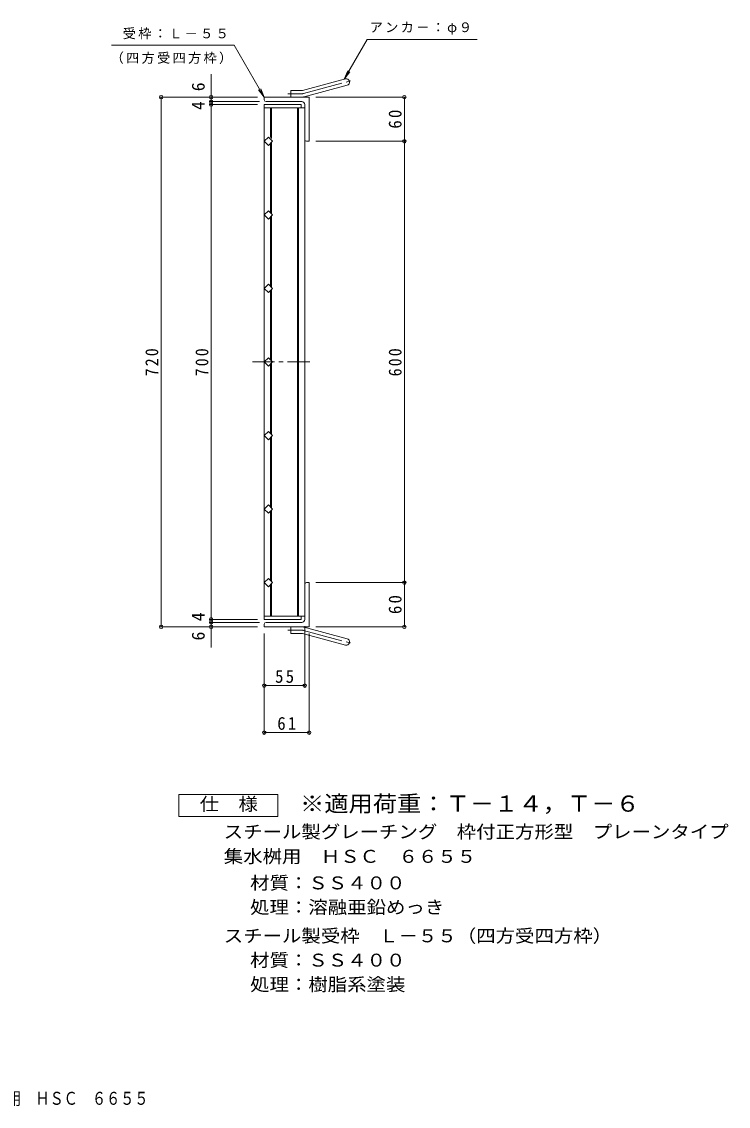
# Model space of a CAD drawing. Units: millimetres at full size, sheet at 1:6; some dimension numbers follow another scale. Extents: x -883 to 1039, y -818 to 773.
# Drawn here: x 78 to 1039, y -818 to 657 of the extents above; entities that cross this region are included whole.
import ezdxf
from ezdxf.enums import TextEntityAlignment as Align

# ---------------------------------------------------------------- set-up
doc = ezdxf.new("R2010")
doc.units = ezdxf.units.MM
doc.header["$LTSCALE"] = 6
doc.header["$PDMODE"] = 32
doc.header["$PDSIZE"] = 4.8
doc.linetypes.add('CHAIN1', pattern=[8, 5, -1, 1, -1])
doc.linetypes.add('CHAIN2', pattern=[12, 9, -1, 1, -1])
for name, color, linetype, lineweight in [('B-1', 2, 'Continuous', 9), ('B-2', 3, 'Continuous', 9), ('B-4', 7, 'Continuous', 9), ('B-5', 7, 'Continuous', 9)]:
    doc.layers.add(name, color=color, linetype=linetype, lineweight=lineweight)
doc.layers.add('F-0_F-0ﾚｲﾔ', color=2, linetype='Continuous')
doc.layers.add('F-5_F-5ﾚｲﾔ', color=3, linetype='Continuous')
doc.styles.add('ＭＳ ゴシック', font='')
doc.styles.get('ＭＳ ゴシック').set_extended_font_data('MS Gothic')

msp = doc.modelspace()

# ---------------------------------------------------------------- linework, layer by layer
at = {"layer": 'B-1'}
for p, q in [((459.982, 563.682), (518.173, 579.274)), ((443.838, 554.375), (443.838, 563.375)), ((457.653, 563.375), (443.838, 563.375)), ((462.312, 554.989), (520.503, 570.581)), ((407.838, 550.875), (407.838, 554.375)), ((468.838, 554.375), (407.838, 554.375)), ((458.838, 548.375), (410.338, 548.375)), ((468.838, 554.375), (468.838, 494.375)), ((462.838, 544.375), (462.838, 496.875)), ((465.338, 494.375), (468.838, 494.375)), ((462.838, -155.625), (462.838, -108.125)), ((465.338, -105.625), (468.838, -105.625)), ((468.838, -165.625), (468.838, -105.625)), ((407.838, -162.125), (407.838, -165.625)), ((458.838, -159.625), (410.338, -159.625)), ((468.838, -165.625), (407.838, -165.625)), ((443.838, -165.625), (443.838, -174.625)), ((457.653, -174.625), (443.838, -174.625)), ((459.982, -174.932), (518.173, -190.524)), ((462.312, -166.238), (520.503, -181.831))]:
    msp.add_line(p, q, dxfattribs=at)
at = {"layer": 'B-1', "linetype": 'CHAIN2'}
for p, q in [((461.147, 559.335), (526.314, 576.797)), ((457.653, 558.875), (440.033, 558.875)), ((457.653, -170.125), (440.033, -170.125)), ((461.147, -170.585), (526.314, -188.046))]:
    msp.add_line(p, q, dxfattribs=at)
at = {"layer": 'B-1'}
for centre, radius, start, end in [((519.338, 574.927), 4.5, 285.00014, 104.99991), ((457.653, 572.375), 9, 270, 285.00002), ((410.338, 550.875), 2.5, 180, 270), ((457.653, 572.375), 18, 270, 285), ((458.838, 544.375), 4, 0, 90), ((465.338, 496.875), 2.5, 180, 270), ((465.338, -108.125), 2.5, 90, 180), ((410.338, -162.125), 2.5, 90, 180), ((458.838, -155.625), 4, 270, 0), ((457.653, -183.625), 18, 75, 90), ((457.653, -183.625), 9, 74.99998, 90), ((519.338, -186.177), 4.5, 255.00009, 74.99986)]:
    msp.add_arc(centre, radius, start, end, dxfattribs=at)
at = {"layer": 'B-1', "linetype": 'CHAIN2'}
for centre, start, end in [((457.653, 572.375), 270, 284.99995), ((457.653, -183.625), 75.00005, 90)]:
    msp.add_arc(centre, 13.5, start, end, dxfattribs=at)
at = {"layer": 'B-2'}
for p, q in [((407.838, 544.375), (457.838, 544.375)), ((407.838, 539.875), (462.838, 539.875)), ((416.338, 539.875), (416.338, 499.689)), ((417.838, 539.875), (417.838, 498.189)), ((452.838, 539.875), (452.838, -151.125)), ((454.338, 539.875), (454.338, 301.875)), ((457.838, 544.375), (457.838, 539.875)), ((462.838, -151.125), (462.838, 539.875)), ((416.338, 491.561), (416.338, 397.189)), ((417.838, 493.062), (417.838, 395.689)), ((416.338, 391.561), (416.338, 297.189)), ((417.838, 393.062), (417.838, 295.689)), ((413.495, 300.032), (419.152, 294.375)), ((454.338, -151.125), (454.338, 301.875)), ((416.338, 291.561), (416.338, 197.189)), ((417.838, 293.062), (417.838, 195.689)), ((413.495, 200.032), (419.152, 194.375)), ((417.838, 193.062), (417.838, 95.689)), ((416.338, 191.561), (416.338, 97.189)), ((416.338, 91.561), (416.338, -2.811)), ((417.838, 93.062), (417.838, -4.311)), ((416.338, -8.439), (416.338, -102.811)), ((417.838, -6.939), (417.838, -104.311)), ((416.338, -108.439), (416.338, -151.125)), ((417.838, -106.939), (417.838, -151.125)), ((407.838, -151.125), (462.838, -151.125)), ((457.838, -155.625), (457.838, -151.125))]:
    msp.add_line(p, q, dxfattribs=at)
at = {"layer": 'B-2', "linetype": 'CHAIN1'}
msp.add_line((391.663, 194.375), (473.416, 194.375), dxfattribs=at)
at = {"layer": 'B-2'}
for points in [[(407.838, 544.375), (407.838, -155.625), (457.838, -155.625)], [(419.152, 294.375), (413.495, 288.718), (407.838, 294.375), (413.495, 300.032)], [(419.152, 194.375), (413.495, 188.718), (407.838, 194.375), (413.495, 200.032)]]:
    msp.add_lwpolyline(points, dxfattribs=at)
for points in [[(419.152, 494.375), (413.495, 488.718), (407.838, 494.375), (413.495, 500.032)], [(419.152, 394.375), (413.495, 388.718), (407.838, 394.375), (413.495, 400.032)], [(419.152, 94.375), (413.495, 88.718), (407.838, 94.375), (413.495, 100.032)], [(419.152, -5.625), (413.495, -11.282), (407.838, -5.625), (413.495, 0.032)], [(419.152, -105.625), (413.495, -111.282), (407.838, -105.625), (413.495, -99.968)]]:
    msp.add_lwpolyline(points, close=True, dxfattribs=at)
at = {"layer": 'B-4'}
for p, q in [((335.676, 585.563), (335.676, 548.375)), ((398.838, 554.375), (265.768, 554.375)), ((267.568, 554.375), (267.568, -165.625)), ((401.338, 548.375), (333.876, 548.375)), ((335.676, 548.375), (335.676, 544.375)), ((477.838, 554.375), (600.178, 554.375)), ((598.378, 554.375), (598.378, 494.375)), ((398.838, 544.375), (333.876, 544.375)), ((335.676, 544.375), (335.676, -155.625)), ((477.838, 494.375), (600.178, 494.375)), ((598.378, 494.375), (598.378, -105.625)), ((477.838, -105.625), (600.178, -105.625)), ((598.378, -105.625), (598.378, -165.625)), ((398.838, -155.625), (333.876, -155.625)), ((401.338, -159.625), (333.876, -159.625)), ((335.676, -155.625), (335.676, -159.625)), ((335.676, -159.625), (335.676, -193.723)), ((398.838, -165.625), (265.768, -165.625)), ((344.676, -165.625), (337.476, -165.625)), ((407.838, -174.625), (407.838, -311.363)), ((462.838, -164.625), (462.838, -247.471)), ((468.838, -174.625), (468.838, -311.363)), ((477.838, -165.625), (600.178, -165.625)), ((407.838, -245.671), (462.838, -245.671)), ((407.838, -309.563), (468.838, -309.563))]:
    msp.add_line(p, q, dxfattribs=at)
at = {"layer": 'B-4', "color": 2}
msp.add_lwpolyline([(291.49, -423.641), (291.49, -393.641), (426.49, -393.641), (426.49, -423.641)], close=True, dxfattribs=at)
at = {"layer": 'B-4'}
for p in [(267.568, 554.375), (335.676, 554.375), (335.676, 548.375), (335.676, 544.375), (598.378, 554.375), (598.378, 494.375), (598.378, -105.625), (335.676, -155.625), (335.676, -159.625), (267.568, -165.625), (335.676, -165.625), (598.378, -165.625), (407.838, -245.671), (462.838, -245.671), (407.838, -309.563), (468.838, -309.563)]:
    msp.add_point(p, dxfattribs=at)
at = {"layer": 'B-5'}
for p, q in [((199.92, 624.975), (367.077, 624.975)), ((407.838, 554.375), (367.077, 624.975)), ((516.588, 578.824), (521.371, 590.373)), ((516.588, 578.824), (524.197, 588.741)), ((407.838, 554.375), (400.228, 564.292)), ((407.838, 554.375), (403.054, 565.924))]:
    msp.add_line(p, q, dxfattribs=at)
msp.add_lwpolyline([(516.588, 578.824), (547.876, 633.016), (697.272, 633.016)], dxfattribs=at)

# ---------------------------------------------------------------- texts
at = {"layer": 'B-4', "color": 2, "style": 'ＭＳ ゴシック'}
for s, p in [('6', (332.076, 562.473)), ('4', (332.076, 536.968)), ('4', (332.076, -158.095)), ('6', (332.076, -184.26))]:
    msp.add_text(s, height=17.6, rotation=90, dxfattribs=at).set_placement(p, align=Align.BOTTOM_LEFT)
at = {"layer": 'B-4', "color": 2, "style": 'ＭＳ ゴシック', "width": 1.1}
for s, p in [('仕\u3000様', (319.989, -420.641)), ('スチール製グレーチング\u3000枠付正方形型\u3000プレーンタイプ', (352.743, -458.393)), ('集水桝用\u3000ＨＳＣ\u3000６６５５', (352.743, -491.837)), ('材質：ＳＳ４００', (388.57, -527.907)), ('処理：溶融亜鉛めっき', (388.57, -560.907)), ('スチール製受枠\u3000Ｌ－５５（四方受四方枠）', (352.744, -599.907)), ('材質：ＳＳ４００', (388.57, -632.907)), ('処理：樹脂系塗装', (388.57, -665.907))]:
    msp.add_text(s, height=17.6, dxfattribs=at).set_placement(p, align=Align.BOTTOM_LEFT)
at = {"layer": 'B-4', "color": 2, "char_height": 17.6, "attachment_point": 7, "rotation": 90, "style": 'ＭＳ ゴシック'}
for s, insert in [('\\T1.27;\\W0.95;60', (594.778, 511.625)), ('\\T1.27;\\W0.9;720', (263.968, 174.875)), ('\\T1.27;\\W0.9;700', (332.076, 174.875)), ('\\T1.27;\\W0.9;600', (594.778, 174.875)), ('\\T1.27;\\W0.95;60', (594.778, -148.375))]:
    msp.add_mtext(s, dxfattribs=dict(at, insert=insert))
at = {"layer": 'B-4', "color": 2, "char_height": 17.6, "attachment_point": 7, "style": 'ＭＳ ゴシック'}
for s, insert in [('\\T1.27;\\W0.95;55', (422.588, -242.071)), ('\\T1.27;\\W0.95;61', (425.588, -305.963))]:
    msp.add_mtext(s, dxfattribs=dict(at, insert=insert))
at = {"layer": 'B-5', "char_height": 13.2, "attachment_point": 7, "style": 'ＭＳ ゴシック'}
for s, insert in [('\\T1.17;受枠：Ｌ－５５', (215.303, 633.016)), ('\\T1.17;アンカ－：φ９', (551.16, 639.258)), ('\\T1.17;（四方受四方枠）', (198.84, 599.466))]:
    msp.add_mtext(s, dxfattribs=dict(at, insert=insert))
at = {"layer": 'F-0_F-0ﾚｲﾔ', "style": 'ＭＳ ゴシック', "width": 0.8}
msp.add_text('スチール製グレーチング\u3000枠付正方形型\u3000プレーンタイプ\u3000集水桝用\u3000ＨＳＣ\u3000６６５５', height=17.6, dxfattribs=at).set_placement((-517.844, -820.782), align=Align.BOTTOM_LEFT)
at = {"layer": 'F-5_F-5ﾚｲﾔ', "style": 'ＭＳ ゴシック', "width": 1.1}
msp.add_text('※適用荷重：Ｔ－１４，Ｔ－６', height=21.99, dxfattribs=at).set_placement((456.49, -423.641), align=Align.BOTTOM_LEFT)

doc.saveas('drawing.dxf')
